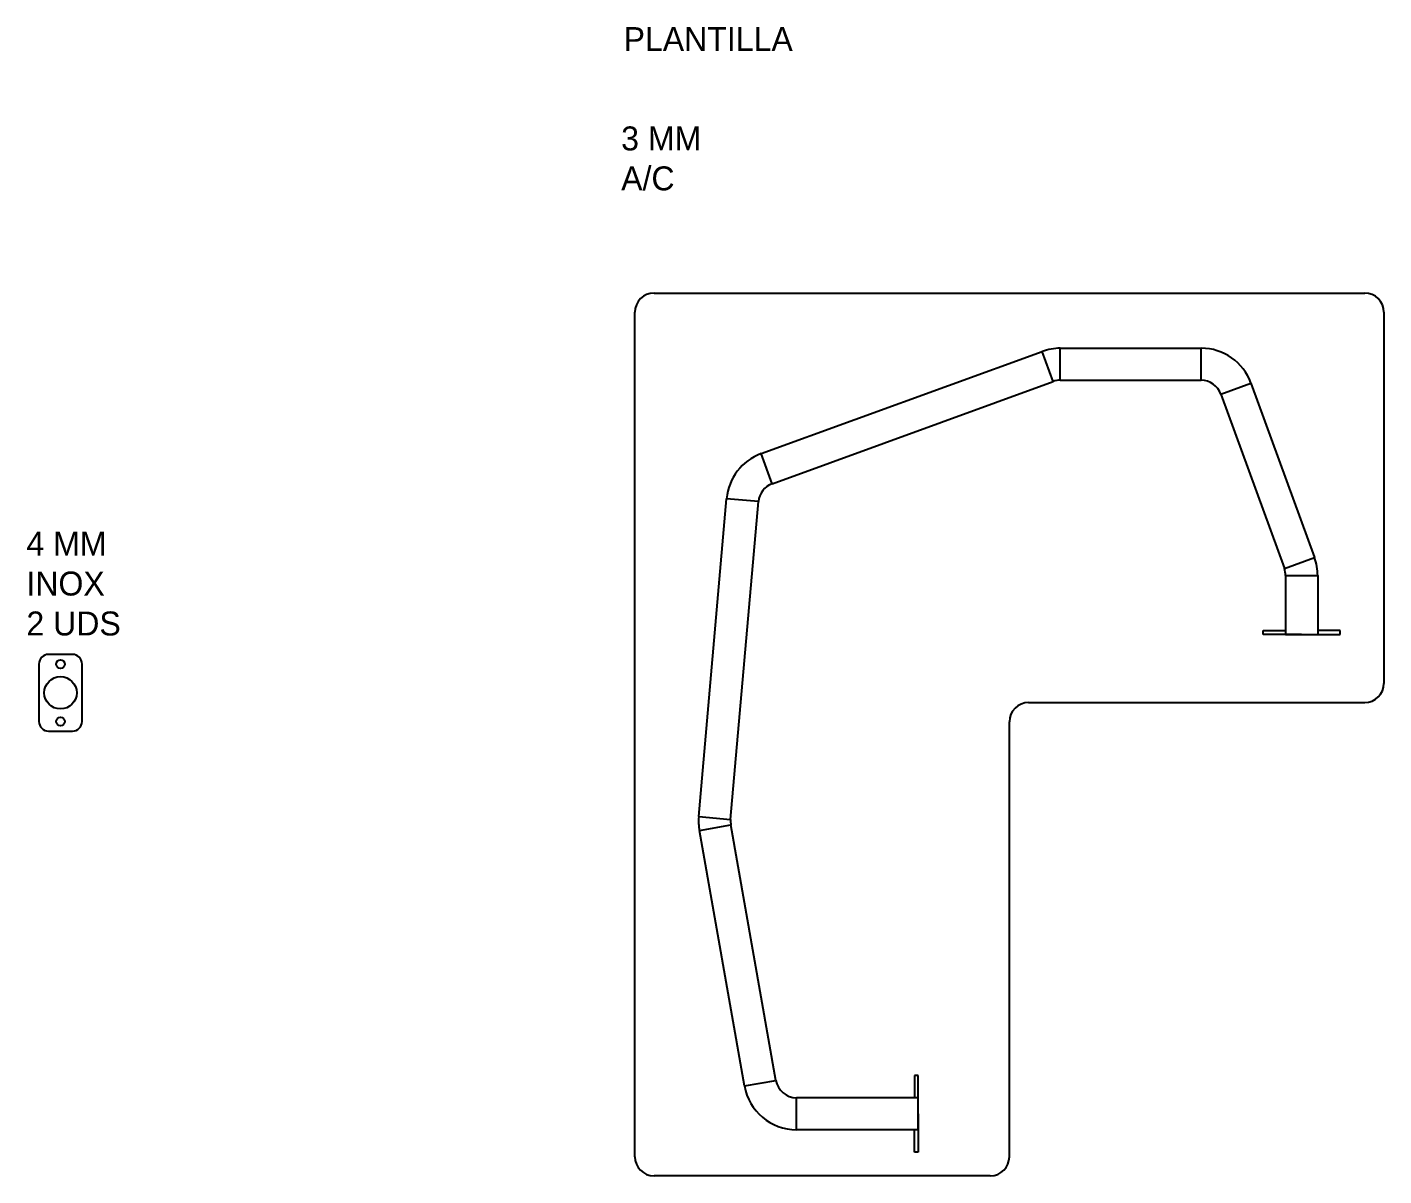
# Model space of a CAD drawing. Extents: x -1082 to 3880, y 0 to 1485.
# Drawn here: x 2465 to 3880, y 285 to 1484 of the extents above; entities that cross this region are included whole.
import ezdxf

# ---------------------------------------------------------------- set-up
doc = ezdxf.new("R2010")
doc.units = 0
doc.header["$LTSCALE"] = 5
doc.layers.get('0').update_dxf_attribs({"linetype": 'CONTINUOUS'})
doc.layers.add('MARCADO', color=1, linetype='CONTINUOUS')

msp = doc.modelspace()

# ---------------------------------------------------------------- linework, layer by layer
at = {"color": 5}
for p, q in [((3118.771, 1206.136), (3860.003, 1206.136)), ((3098.771, 304.956), (3098.771, 1186.136)), ((3880.003, 1186.136), (3880.003, 798.786)), ((3509.387, 778.786), (3860.003, 778.786)), ((3489.387, 304.956), (3489.387, 758.786)), ((3469.387, 284.956), (3118.771, 284.956))]:
    msp.add_line(p, q, dxfattribs=at)
at = {"linetype": 'Continuous'}
for p, q in [((2512.12, 829.016), (2487.12, 829.016)), ((2477.12, 819.016), (2477.12, 759.016)), ((2522.12, 759.016), (2522.12, 819.016)), ((2487.12, 749.016), (2512.12, 749.016))]:
    msp.add_line(p, q, dxfattribs=at)
for centre in [(2499.62, 819.016), (2499.62, 759.016)]:
    msp.add_circle(centre, 4.5, dxfattribs=at)
msp.add_circle((2499.62, 789.016), 16.9)
at = {"color": 5}
for centre, start, end in [((3118.771, 1186.136), 90, 180), ((3860.003, 1186.136), 0, 90), ((3860.003, 798.786), 270, 0), ((3509.387, 758.786), 90, 180), ((3118.771, 304.956), 180, 270), ((3469.387, 304.956), 270, 0)]:
    msp.add_arc(centre, 20, start, end, dxfattribs=at)
at = {"linetype": 'Continuous'}
for centre, start, end in [((2487.12, 819.016), 90, 180), ((2512.12, 819.016), 0, 90), ((2487.12, 759.016), 180, 270), ((2512.12, 759.016), 270, 0)]:
    msp.add_arc(centre, 10, start, end, dxfattribs=at)
at = {"layer": 'MARCADO', "linetype": 'Continuous'}
for p, q in [((3542.498, 1148.54), (3689.46, 1148.54)), ((3230.522, 1038.536), (3523.601, 1145.208)), ((3241.945, 1007.15), (3535.025, 1113.823)), ((3542.498, 1115.14), (3689.46, 1115.14)), ((3741.38, 1112.183), (3807.625, 930.137)), ((3709.993, 1100.762), (3776.238, 918.716)), ((3165.361, 659.765), (3194.379, 991.433)), ((3198.634, 656.854), (3227.651, 988.522)), ((3777.555, 911.244), (3777.555, 849.84)), ((3810.955, 911.244), (3810.955, 849.84)), ((3245.885, 384.596), (3198.883, 651.156)), ((3212.992, 378.796), (3165.991, 645.356)), ((3394.255, 366.54), (3267.403, 366.54)), ((3394.255, 333.14), (3267.403, 333.14))]:
    msp.add_line(p, q, dxfattribs=at)
at = {"layer": 'MARCADO'}
for p, q in [((3542.498, 1115.14), (3542.498, 1148.54)), ((3689.46, 1115.14), (3689.46, 1148.54)), ((3535.025, 1113.823), (3523.601, 1145.208)), ((3709.993, 1100.762), (3741.38, 1112.183)), ((3241.945, 1007.15), (3230.522, 1038.536)), ((3227.651, 988.522), (3194.379, 991.433)), ((3776.238, 918.716), (3807.625, 930.137)), ((3777.555, 911.244), (3810.955, 911.244)), ((3754.255, 849.84), (3754.255, 853.84)), ((3754.255, 853.84), (3777.555, 853.84)), ((3794.255, 849.84), (3754.255, 849.84)), ((3777.555, 849.84), (3810.955, 849.84)), ((3794.255, 849.84), (3834.255, 849.84)), ((3834.255, 853.84), (3810.955, 853.84)), ((3834.255, 849.84), (3834.255, 853.84)), ((3165.361, 659.765), (3198.634, 656.854)), ((3165.991, 645.356), (3198.883, 651.156)), ((3212.992, 378.796), (3245.885, 384.596)), ((3394.255, 389.84), (3390.255, 389.84)), ((3390.255, 389.84), (3390.255, 366.54)), ((3394.255, 349.84), (3394.255, 389.84)), ((3267.403, 333.14), (3267.403, 366.54)), ((3394.255, 333.14), (3394.255, 366.54)), ((3394.255, 349.84), (3394.255, 309.84)), ((3390.255, 309.84), (3390.255, 333.14)), ((3394.255, 309.84), (3390.255, 309.84))]:
    msp.add_line(p, q, dxfattribs=at)
for centre, radius, start, end in [((3542.498, 1093.29), 55.25, 90, 110), ((3689.46, 1093.29), 55.25, 19.996016, 90), ((3542.498, 1093.29), 21.85, 90, 110), ((3689.46, 1093.29), 21.85, 19.996016, 90), ((3249.418, 986.618), 55.25, 110, 175), ((3249.418, 986.618), 21.85, 110, 175), ((3755.705, 911.244), 55.25, 0, 19.996016), ((3755.705, 911.244), 21.85, 0, 19.996016), ((3220.401, 654.95), 55.25, 175, 190), ((3220.401, 654.95), 21.85, 175, 190), ((3267.403, 388.39), 21.85, 190, 270), ((3267.403, 388.39), 55.25, 190, 270)]:
    msp.add_arc(centre, radius, start, end, dxfattribs=at)

# ---------------------------------------------------------------- texts
at = {"color": 5, "char_height": 25, "attachment_point": 1}
for s, insert in [('PLANTILLA', (3086.957, 1483.59)), ('3 MM\\PA/C', (3084.429, 1379.941)), ('4 MM\\PINOX\\P2 UDS', (2464.035, 957.184))]:
    msp.add_mtext_dynamic_manual_height_columns(s, width=490.69745, gutter_width=87.5, heights=[0], dxfattribs=dict(at, insert=insert))

doc.saveas('drawing.dxf')
